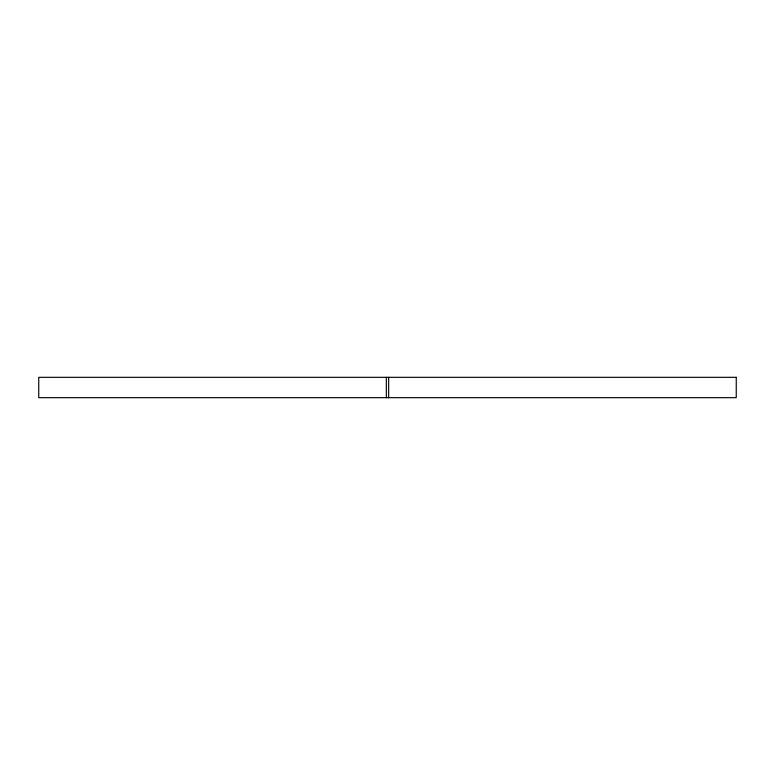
<?xml version="1.0" encoding="UTF-8"?>
<svg xmlns="http://www.w3.org/2000/svg" width="775" height="775" viewBox="0 0 775 775"><rect width="100%" height="100%" fill="white"/><g stroke="black" fill="none" stroke-linecap="round" stroke-linejoin="round"><path stroke-width="1.16" d="M388.662 377.328L388.662 397.672M386.338 377.328L386.338 397.672M736.25 377.328L38.75 377.328L38.75 397.672L736.25 397.672L736.25 377.328"/></g></svg>
